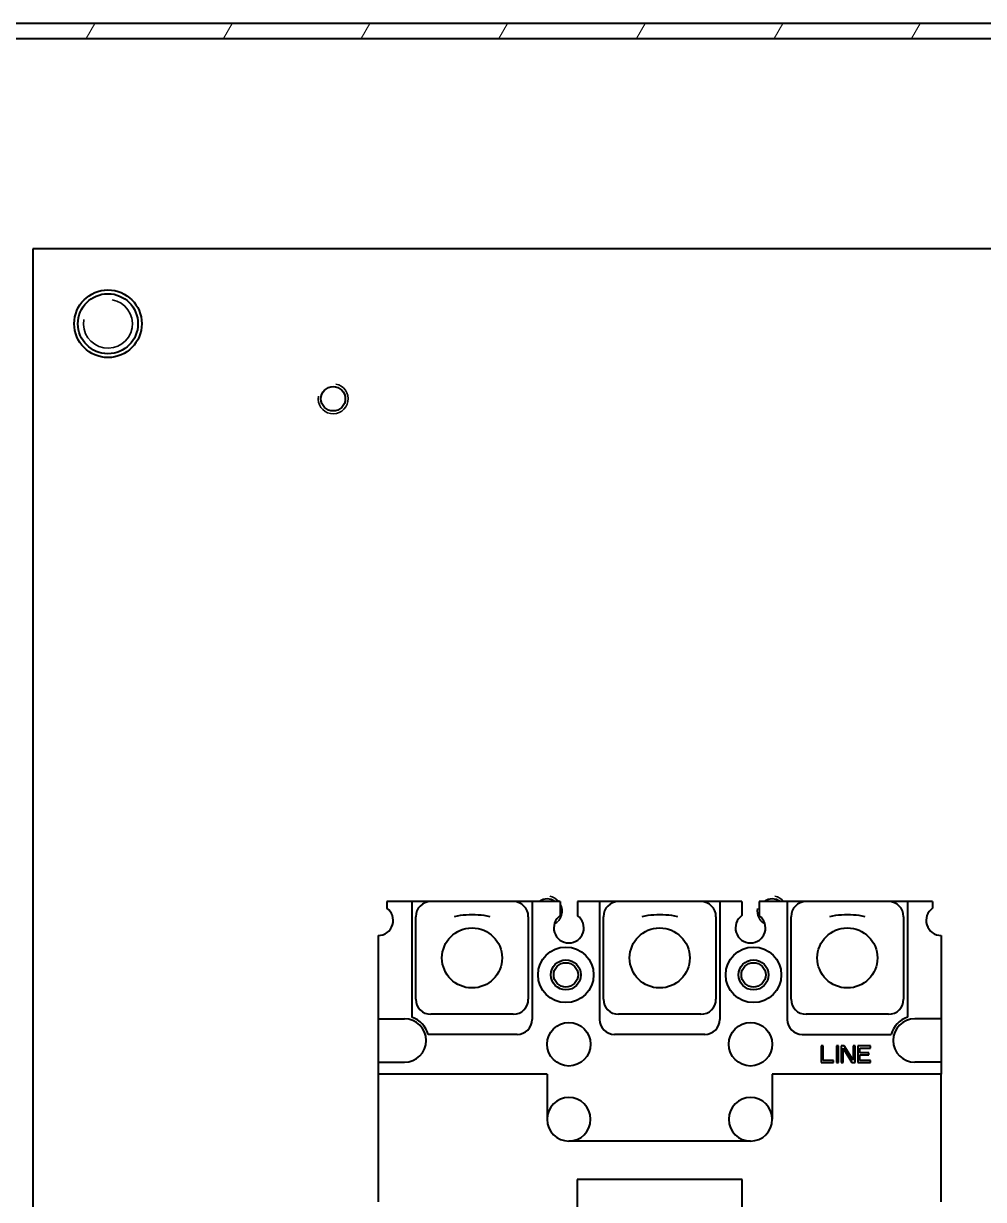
# Model space of a CAD drawing. Header units: millimetres. Extents: x 0 to 4205, y 0 to 2970.
# Drawn here: x 1724.1 to 1852, y 2496.7 to 2653.4 of the extents above; entities that cross this region are included whole.
import ezdxf

# ---------------------------------------------------------------- set-up
doc = ezdxf.new("R2010")
doc.units = ezdxf.units.MM
doc.header["$LTSCALE"] = 5
for name, color, linetype, lineweight in [('가시적인 것(ISO)', 3, 'Continuous', 40), ('가시적인 좁은 것(ISO)', 3, 'Continuous', 35), ('해치(ISO)', 7, 'Continuous', 18)]:
    doc.layers.add(name, color=color, linetype=linetype, lineweight=lineweight)

msp = doc.modelspace()

# ---------------------------------------------------------------- hatches: boundary and pattern name
at = {"layer": '해치(ISO)'}
h = msp.add_hatch(dxfattribs=at)
h.set_pattern_fill('ANSI31', color=256, scale=127, angle=14.99998, style=0)
h.set_pattern_definition([(60, (0, 0), (-13.74815, 7.937505), [])])
h.paths.add_polyline_path([(2112.348, 2653.391), (1685.348, 2653.391), (1685.348, 2268.391), (2112.348, 2268.391)])
h.paths.add_polyline_path([(1687.348, 2651.391), (2110.348, 2651.391), (2110.348, 2270.391), (1687.348, 2270.391)], flags=0)

# ---------------------------------------------------------------- linework, layer by layer
at = {"layer": '가시적인 것(ISO)'}
for p, q in [((2112.348, 2653.391), (1685.348, 2653.391)), ((1687.348, 2651.391), (2110.348, 2651.391)), ((1725.348, 2623.391), (1725.348, 2298.391)), ((2072.348, 2623.391), (1725.348, 2623.391)), ((1775.848, 2536.391), (1772.498, 2536.391)), ((1772.498, 2536.391), (1772.498, 2535.527)), ((1778.348, 2536.391), (1775.848, 2536.391)), ((1775.848, 2536.391), (1775.848, 2520.983)), ((1789.348, 2536.391), (1778.348, 2536.391)), ((1791.847, 2536.391), (1789.348, 2536.391)), ((1795.603, 2536.391), (1791.847, 2536.391)), ((1791.847, 2536.391), (1791.847, 2520.691)), ((1795.603, 2536.391), (1795.603, 2534.531)), ((1800.848, 2536.391), (1797.903, 2536.391)), ((1797.903, 2536.391), (1797.903, 2534.523)), ((1803.348, 2536.391), (1800.848, 2536.391)), ((1800.848, 2536.391), (1800.848, 2520.691)), ((1814.348, 2536.391), (1803.348, 2536.391)), ((1816.848, 2536.391), (1814.348, 2536.391)), ((1819.803, 2536.391), (1816.848, 2536.391)), ((1816.848, 2536.391), (1816.848, 2520.691)), ((1819.803, 2536.391), (1819.803, 2534.531)), ((1825.848, 2536.391), (1822.103, 2536.391)), ((1822.103, 2536.391), (1822.103, 2534.523)), ((1828.348, 2536.391), (1825.848, 2536.391)), ((1825.848, 2536.391), (1825.848, 2520.691)), ((1839.348, 2536.391), (1828.348, 2536.391)), ((1841.848, 2536.391), (1839.348, 2536.391)), ((1845.198, 2536.391), (1841.848, 2536.391)), ((1841.848, 2536.391), (1841.848, 2520.983)), ((1845.198, 2536.391), (1845.198, 2535.527)), ((1776.348, 2523.391), (1776.348, 2534.391)), ((1791.348, 2534.391), (1791.348, 2523.391)), ((1801.348, 2523.391), (1801.348, 2534.391)), ((1816.348, 2534.391), (1816.348, 2523.391)), ((1826.348, 2523.391), (1826.348, 2534.391)), ((1841.348, 2534.391), (1841.348, 2523.391)), ((1771.348, 2531.891), (1771.348, 2520.791)), ((1846.348, 2531.891), (1846.348, 2520.791)), ((1789.348, 2521.391), (1778.348, 2521.391)), ((1814.348, 2521.391), (1803.348, 2521.391)), ((1839.348, 2521.391), (1828.348, 2521.391)), ((1771.348, 2520.791), (1774.848, 2520.791)), ((1771.348, 2520.791), (1771.348, 2514.991)), ((1846.348, 2520.791), (1842.848, 2520.791)), ((1846.348, 2520.791), (1846.348, 2514.991)), ((1789.847, 2518.691), (1777.998, 2518.691)), ((1814.848, 2518.691), (1802.848, 2518.691)), ((1827.848, 2518.691), (1839.698, 2518.691)), ((1830.348, 2517.161), (1830.348, 2514.941)), ((1830.625, 2517.161), (1830.348, 2517.161)), ((1830.625, 2515.224), (1830.625, 2517.161)), ((1832.66, 2517.161), (1832.383, 2517.161)), ((1832.383, 2517.161), (1832.383, 2514.941)), ((1832.66, 2514.941), (1832.66, 2517.161)), ((1833.446, 2517.161), (1833.03, 2517.161)), ((1833.03, 2517.161), (1833.03, 2514.941)), ((1833.308, 2514.941), (1833.308, 2516.877)), ((1833.308, 2516.877), (1834.464, 2514.941)), ((1834.603, 2515.271), (1833.446, 2517.161)), ((1834.88, 2517.161), (1834.603, 2517.161)), ((1834.603, 2517.161), (1834.603, 2515.271)), ((1834.88, 2514.941), (1834.88, 2517.161)), ((1836.915, 2517.161), (1835.25, 2517.161)), ((1835.25, 2517.161), (1835.25, 2514.941)), ((1835.528, 2516.263), (1835.528, 2516.877)), ((1835.528, 2516.877), (1836.915, 2516.877)), ((1836.915, 2516.877), (1836.915, 2517.161)), ((1771.348, 2514.991), (1774.848, 2514.991)), ((1771.348, 2514.991), (1771.348, 2513.391)), ((1830.348, 2514.941), (1832.013, 2514.941)), ((1832.013, 2515.224), (1830.625, 2515.224)), ((1832.013, 2514.941), (1832.013, 2515.224)), ((1832.383, 2514.941), (1832.66, 2514.941)), ((1833.03, 2514.941), (1833.308, 2514.941)), ((1834.464, 2514.941), (1834.88, 2514.941)), ((1835.25, 2514.941), (1836.915, 2514.941)), ((1836.73, 2516.263), (1835.528, 2516.263)), ((1835.528, 2515.224), (1835.528, 2515.98)), ((1835.528, 2515.98), (1836.73, 2515.98)), ((1836.915, 2515.224), (1835.528, 2515.224)), ((1836.73, 2515.98), (1836.73, 2516.263)), ((1836.915, 2514.941), (1836.915, 2515.224)), ((1846.348, 2514.991), (1842.848, 2514.991)), ((1846.348, 2514.991), (1846.348, 2513.391)), ((1793.848, 2513.391), (1771.348, 2513.391)), ((1771.348, 2513.391), (1771.348, 2496.391)), ((1793.848, 2513.391), (1793.848, 2507.391)), ((1823.848, 2513.391), (1823.848, 2507.391)), ((1846.348, 2513.391), (1823.848, 2513.391)), ((1846.348, 2496.391), (1846.348, 2513.391)), ((1820.948, 2504.491), (1796.748, 2504.491)), ((1797.848, 2499.391), (1797.848, 2439.991)), ((1819.848, 2499.391), (1797.848, 2499.391)), ((1819.848, 2439.991), (1819.848, 2499.391))]:
    msp.add_line(p, q, dxfattribs=at)
for centre, radius in [((1735.348, 2613.391), 4.5), ((1735.348, 2613.391), 4), ((1765.348, 2603.391), 1.621), ((1783.848, 2528.891), 4), ((1808.848, 2528.891), 4), ((1833.848, 2528.891), 4), ((1796.348, 2526.641), 3.7), ((1821.348, 2526.641), 3.7), ((1796.348, 2526.641), 2), ((1796.348, 2526.641), 1.621), ((1821.348, 2526.641), 2), ((1821.348, 2526.641), 1.621), ((1796.748, 2517.391), 2.9), ((1820.948, 2517.391), 2.9)]:
    msp.add_circle(centre, radius, dxfattribs=at)
for centre, radius, start, end in [((1793.848, 2535.141), 1.621, 50.45537, 129.54463), ((1823.848, 2535.141), 1.621, 50.45537, 129.54463), ((1771.348, 2533.891), 2, 270, 54.90037), ((1778.348, 2534.391), 2, 90, 180), ((1789.348, 2534.391), 2, 0, 90), ((1803.348, 2534.391), 2, 90, 180), ((1814.348, 2534.391), 2, 0, 90), ((1828.348, 2534.391), 2, 90, 180), ((1839.348, 2534.391), 2, 0, 90), ((1846.348, 2533.891), 2, 125.09963, 270), ((1796.748, 2532.891), 2, 124.91521, 54.71552), ((1820.948, 2532.891), 2, 124.91521, 54.71552), ((1778.348, 2523.391), 2, 180, 270), ((1789.348, 2523.391), 2, 270, 0), ((1803.348, 2523.391), 2, 180, 270), ((1814.348, 2523.391), 2, 270, 0), ((1828.348, 2523.391), 2, 180, 270), ((1839.348, 2523.391), 2, 270, 0), ((1774.848, 2517.891), 3.25, 14.25003, 72.07979), ((1842.848, 2517.891), 3.25, 107.92021, 165.74997), ((1774.848, 2517.891), 2.9, 270, 90), ((1789.847, 2520.691), 2, 270, 0), ((1802.848, 2520.691), 2, 180, 270), ((1814.848, 2520.691), 2, 270, 0), ((1827.848, 2520.691), 2, 180, 270), ((1842.848, 2517.891), 2.9, 90, 270), ((1796.748, 2507.391), 2.9, 270, 180), ((1820.948, 2507.391), 2.9, 0, 270), ((1796.748, 2507.391), 2.9, 180, 270), ((1820.948, 2507.391), 2.9, 270, 0)]:
    msp.add_arc(centre, radius, start, end, dxfattribs=at)
for points in [[(1786.245, 2534.391), (1785.712, 2534.502), (1785.179, 2534.576), (1784.647, 2534.613), (1784.114, 2534.65), (1783.582, 2534.65), (1783.049, 2534.613), (1782.517, 2534.576), (1781.984, 2534.502), (1781.45, 2534.391)], [(1811.245, 2534.391), (1810.712, 2534.502), (1810.179, 2534.576), (1809.647, 2534.613), (1809.114, 2534.65), (1808.582, 2534.65), (1808.049, 2534.613), (1807.517, 2534.576), (1806.984, 2534.502), (1806.45, 2534.391)], [(1836.245, 2534.391), (1835.712, 2534.502), (1835.179, 2534.576), (1834.647, 2534.613), (1834.114, 2534.65), (1833.582, 2534.65), (1833.049, 2534.613), (1832.517, 2534.576), (1831.984, 2534.502), (1831.45, 2534.391)]]:
    msp.add_open_spline(points, degree=3, knots=[0.00007684, 0.00007684, 0.00007684, 0.00007684, 0.33333333, 0.33333333, 0.33333333, 0.66666667, 0.66666667, 0.66666667, 0.99992335, 0.99992335, 0.99992335, 0.99992335], dxfattribs=at)
at = {"layer": '가시적인 좁은 것(ISO)'}
for centre, radius, start, end in [((1735.348, 2613.391), 3.256, 170, 80), ((1765.348, 2603.391), 2, 170, 80), ((1793.848, 2535.141), 2, 38.68219, 80), ((1823.848, 2535.141), 2, 38.68219, 80), ((1793.848, 2535.141), 2, 298.77443, 28.64145), ((1823.848, 2535.141), 2, 170, 241.22557)]:
    msp.add_arc(centre, radius, start, end, dxfattribs=at)

doc.saveas('drawing.dxf')
